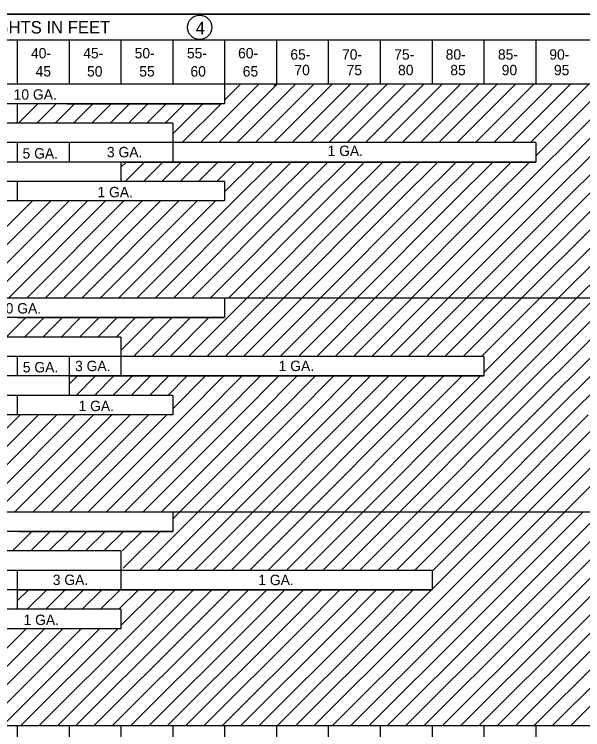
# Model space of a CAD drawing. Extents: x 1007 to 1035.5, y 1000.5 to 1021.5.
# Drawn here: x 1018.69 to 1029.66, y 1007.7 to 1021.5 of the extents above; entities that cross this region are included whole.
import ezdxf

# ---------------------------------------------------------------- set-up
doc = ezdxf.new("R2010")
doc.units = 0
for name, color, linetype in [('10', 7, 'Continuous'), ('11', 7, 'Continuous'), ('6', 7, 'Continuous')]:
    doc.layers.add(name, color=color, linetype=linetype)

msp = doc.modelspace()

# ---------------------------------------------------------------- linework, layer by layer
at = {"layer": '10'}
msp.add_line((1007, 1021.5), (1035.5, 1021.5), dxfattribs=at)
at = {"layer": '11'}
msp.add_line((1035.5, 1021.5), (1007, 1021.5), dxfattribs=at)
at = {"layer": '6'}
for p, q in [((1035.5, 1021), (1011, 1021)), ((1031.45, 1021), (1011, 1021)), ((1031.45, 1021), (1011, 1021)), ((1031.45, 1021), (1011, 1021)), ((1031.45, 1021), (1011, 1021)), ((1018.75, 1021), (1018.75, 1020.15)), ((1019.75, 1021), (1019.75, 1020.15)), ((1020.75, 1021), (1020.75, 1020.15)), ((1021.75, 1021), (1021.75, 1020.15)), ((1022.75, 1021), (1022.75, 1020.15)), ((1023.75, 1021), (1023.75, 1020.15)), ((1024.75, 1021), (1024.75, 1020.15)), ((1025.75, 1021), (1025.75, 1020.15)), ((1026.75, 1021), (1026.75, 1020.15)), ((1027.75, 1021), (1027.75, 1020.15)), ((1028.75, 1021), (1028.75, 1020.15)), ((1035.5, 1020.15), (1008, 1020.15)), ((1035.5, 1020.15), (1011, 1020.15)), ((1035.5, 1020.15), (1011, 1020.15)), ((1035.5, 1020.15), (1011, 1020.15)), ((1035.5, 1020.15), (1011, 1020.15)), ((1022.286, 1019.025), (1023.411, 1020.15)), ((1022.64, 1019.025), (1023.765, 1020.15)), ((1022.75, 1020.15), (1022.75, 1019.775)), ((1022.75, 1019.842), (1023.058, 1020.15)), ((1022.994, 1019.025), (1024.119, 1020.15)), ((1023.347, 1019.025), (1024.472, 1020.15)), ((1023.701, 1019.025), (1024.826, 1020.15)), ((1023.707, 1020.118), (1023.739, 1020.15)), ((1024.054, 1019.025), (1025.179, 1020.15)), ((1024.408, 1019.025), (1025.533, 1020.15)), ((1024.761, 1019.025), (1025.886, 1020.15)), ((1025.115, 1019.025), (1026.24, 1020.15)), ((1025.468, 1019.025), (1026.593, 1020.15)), ((1025.707, 1019.971), (1025.886, 1020.15)), ((1025.822, 1019.025), (1026.947, 1020.15)), ((1026.176, 1019.025), (1027.301, 1020.15)), ((1026.529, 1019.025), (1027.654, 1020.15)), ((1026.883, 1019.025), (1028.008, 1020.15)), ((1027.236, 1019.025), (1028.361, 1020.15)), ((1027.59, 1019.025), (1028.715, 1020.15)), ((1027.943, 1019.025), (1029.068, 1020.15)), ((1028.232, 1017.9), (1030.482, 1020.15)), ((1028.297, 1019.025), (1029.422, 1020.15)), ((1028.586, 1017.9), (1030.836, 1020.15)), ((1028.65, 1019.025), (1029.775, 1020.15)), ((1028.75, 1018.771), (1030.129, 1020.15)), ((1028.94, 1017.9), (1031.19, 1020.15)), ((1029.293, 1017.9), (1031.543, 1020.15)), ((1029.647, 1017.9), (1031.897, 1020.15)), ((1022.75, 1019.775), (1008, 1019.775)), ((1018.75, 1019.775), (1018.75, 1019.4)), ((1018.772, 1019.4), (1019.147, 1019.775)), ((1019.126, 1019.4), (1019.501, 1019.775)), ((1019.479, 1019.4), (1019.854, 1019.775)), ((1019.833, 1019.4), (1020.208, 1019.775)), ((1020.187, 1019.4), (1020.562, 1019.775)), ((1020.54, 1019.4), (1020.915, 1019.775)), ((1020.894, 1019.4), (1021.269, 1019.775)), ((1021.247, 1019.4), (1021.622, 1019.775)), ((1021.601, 1019.4), (1021.976, 1019.775)), ((1021.75, 1019.196), (1022.329, 1019.775)), ((1021.933, 1019.025), (1022.683, 1019.775)), ((1021.75, 1019.4), (1008, 1019.4)), ((1021.75, 1019.4), (1021.75, 1019.025)), ((1028.75, 1019.025), (1008, 1019.025)), ((1018.75, 1019.025), (1018.75, 1018.65)), ((1019.75, 1019.025), (1019.75, 1018.65)), ((1021.75, 1019.025), (1021.75, 1018.65)), ((1028.75, 1019.025), (1028.75, 1018.65)), ((1028.75, 1018.65), (1008, 1018.65)), ((1020.75, 1018.65), (1020.75, 1018.275)), ((1020.75, 1018.549), (1020.851, 1018.65)), ((1020.829, 1018.275), (1021.204, 1018.65)), ((1021.183, 1018.275), (1021.558, 1018.65)), ((1021.536, 1018.275), (1021.911, 1018.65)), ((1021.89, 1018.275), (1022.265, 1018.65)), ((1022.244, 1018.275), (1022.619, 1018.65)), ((1022.597, 1018.275), (1022.972, 1018.65)), ((1022.75, 1018.074), (1023.326, 1018.65)), ((1022.929, 1017.9), (1023.679, 1018.65)), ((1023.283, 1017.9), (1024.033, 1018.65)), ((1023.636, 1017.9), (1024.386, 1018.65)), ((1023.99, 1017.9), (1024.74, 1018.65)), ((1024.343, 1017.9), (1025.093, 1018.65)), ((1024.697, 1017.9), (1025.447, 1018.65)), ((1025.051, 1017.9), (1025.801, 1018.65)), ((1025.404, 1017.9), (1026.154, 1018.65)), ((1025.758, 1017.9), (1026.508, 1018.65)), ((1026.111, 1017.9), (1026.861, 1018.65)), ((1026.465, 1017.9), (1027.215, 1018.65)), ((1026.818, 1017.9), (1027.568, 1018.65)), ((1027.172, 1017.9), (1027.922, 1018.65)), ((1027.525, 1017.9), (1028.275, 1018.65)), ((1027.879, 1017.9), (1028.629, 1018.65)), ((1022.75, 1018.275), (1008, 1018.275)), ((1018.75, 1018.275), (1018.75, 1017.9)), ((1022.75, 1018.275), (1022.75, 1017.9)), ((1022.75, 1017.9), (1008, 1017.9)), ((1017.165, 1016.025), (1019.04, 1017.9)), ((1017.519, 1016.025), (1019.394, 1017.9)), ((1017.872, 1016.025), (1019.747, 1017.9)), ((1018.226, 1016.025), (1020.101, 1017.9)), ((1018.579, 1016.025), (1020.454, 1017.9)), ((1018.933, 1016.025), (1020.808, 1017.9)), ((1019.286, 1016.025), (1021.161, 1017.9)), ((1019.64, 1016.025), (1021.515, 1017.9)), ((1019.994, 1016.025), (1021.869, 1017.9)), ((1020.347, 1016.025), (1022.222, 1017.9)), ((1020.701, 1016.025), (1022.576, 1017.9)), ((1021.054, 1016.025), (1022.929, 1017.9)), ((1021.408, 1016.025), (1023.283, 1017.9)), ((1021.761, 1016.025), (1023.636, 1017.9)), ((1022.115, 1016.025), (1023.99, 1017.9)), ((1022.468, 1016.025), (1024.343, 1017.9)), ((1022.822, 1016.025), (1024.697, 1017.9)), ((1023.176, 1016.025), (1025.051, 1017.9)), ((1023.529, 1016.025), (1025.404, 1017.9)), ((1023.883, 1016.025), (1025.758, 1017.9)), ((1024.236, 1016.025), (1026.111, 1017.9)), ((1024.59, 1016.025), (1026.465, 1017.9)), ((1024.943, 1016.025), (1026.818, 1017.9)), ((1025.297, 1016.025), (1027.172, 1017.9)), ((1025.65, 1016.025), (1027.525, 1017.9)), ((1026.004, 1016.025), (1027.879, 1017.9)), ((1026.357, 1016.025), (1028.232, 1017.9)), ((1026.711, 1016.025), (1028.586, 1017.9)), ((1027.065, 1016.025), (1028.94, 1017.9)), ((1027.418, 1016.025), (1029.293, 1017.9)), ((1027.772, 1016.025), (1029.647, 1017.9)), ((1028.125, 1016.025), (1030, 1017.9)), ((1028.479, 1016.025), (1030.354, 1017.9)), ((1028.832, 1016.025), (1030.707, 1017.9)), ((1029.186, 1016.025), (1031.061, 1017.9)), ((1029.539, 1016.025), (1031.414, 1017.9)), ((1035.5, 1016.025), (1007, 1016.025)), ((1022.051, 1014.9), (1023.176, 1016.025)), ((1022.404, 1014.9), (1023.529, 1016.025)), ((1022.75, 1016.025), (1022.75, 1015.65)), ((1022.758, 1014.9), (1023.883, 1016.025)), ((1023.111, 1014.9), (1024.236, 1016.025)), ((1023.465, 1014.9), (1024.59, 1016.025)), ((1023.818, 1014.9), (1024.943, 1016.025)), ((1024.172, 1014.9), (1025.297, 1016.025)), ((1024.525, 1014.9), (1025.65, 1016.025)), ((1024.879, 1014.9), (1026.004, 1016.025)), ((1025.233, 1014.9), (1026.358, 1016.025)), ((1025.586, 1014.9), (1026.711, 1016.025)), ((1025.94, 1014.9), (1027.065, 1016.025)), ((1026.293, 1014.9), (1027.418, 1016.025)), ((1026.647, 1014.9), (1027.772, 1016.025)), ((1027, 1014.9), (1028.125, 1016.025)), ((1027.29, 1013.775), (1029.54, 1016.025)), ((1027.354, 1014.9), (1028.479, 1016.025)), ((1027.643, 1013.775), (1029.893, 1016.025)), ((1027.707, 1014.9), (1028.832, 1016.025)), ((1027.75, 1014.589), (1029.186, 1016.025)), ((1027.997, 1013.775), (1030.247, 1016.025)), ((1028.35, 1013.775), (1030.6, 1016.025)), ((1028.704, 1013.775), (1030.954, 1016.025)), ((1029.057, 1013.775), (1031.307, 1016.025)), ((1029.411, 1013.775), (1031.661, 1016.025)), ((1022.75, 1015.65), (1008, 1015.65)), ((1018.537, 1015.275), (1018.912, 1015.65)), ((1018.89, 1015.275), (1019.265, 1015.65)), ((1019.244, 1015.275), (1019.619, 1015.65)), ((1019.597, 1015.275), (1019.972, 1015.65)), ((1019.951, 1015.275), (1020.326, 1015.65)), ((1020.304, 1015.275), (1020.679, 1015.65)), ((1020.658, 1015.275), (1021.033, 1015.65)), ((1020.75, 1015.014), (1021.386, 1015.65)), ((1020.99, 1014.9), (1021.74, 1015.65)), ((1021.344, 1014.9), (1022.094, 1015.65)), ((1021.697, 1014.9), (1022.447, 1015.65)), ((1020.75, 1015.275), (1008, 1015.275)), ((1020.75, 1015.275), (1020.75, 1014.9)), ((1027.75, 1014.9), (1008, 1014.9)), ((1018.75, 1014.9), (1018.75, 1014.525)), ((1019.75, 1014.9), (1019.75, 1014.525)), ((1020.75, 1014.9), (1020.75, 1014.525)), ((1027.75, 1014.9), (1027.75, 1014.525)), ((1027.75, 1014.525), (1008, 1014.525)), ((1019.75, 1014.525), (1019.75, 1014.15)), ((1019.75, 1014.367), (1019.908, 1014.525)), ((1019.886, 1014.15), (1020.261, 1014.525)), ((1020.24, 1014.15), (1020.615, 1014.525)), ((1020.594, 1014.15), (1020.969, 1014.525)), ((1020.947, 1014.15), (1021.322, 1014.525)), ((1021.301, 1014.15), (1021.676, 1014.525)), ((1021.654, 1014.15), (1022.029, 1014.525)), ((1021.75, 1013.892), (1022.383, 1014.525)), ((1021.986, 1013.775), (1022.736, 1014.525)), ((1022.34, 1013.775), (1023.09, 1014.525)), ((1022.693, 1013.775), (1023.443, 1014.525)), ((1023.047, 1013.775), (1023.797, 1014.525)), ((1023.4, 1013.775), (1024.15, 1014.525)), ((1023.754, 1013.775), (1024.504, 1014.525)), ((1024.108, 1013.775), (1024.858, 1014.525)), ((1024.461, 1013.775), (1025.211, 1014.525)), ((1024.815, 1013.775), (1025.565, 1014.525)), ((1025.168, 1013.775), (1025.918, 1014.525)), ((1025.522, 1013.775), (1026.272, 1014.525)), ((1025.875, 1013.775), (1026.625, 1014.525)), ((1026.229, 1013.775), (1026.979, 1014.525)), ((1026.582, 1013.775), (1027.332, 1014.525)), ((1026.936, 1013.775), (1027.686, 1014.525)), ((1021.75, 1014.15), (1008, 1014.15)), ((1018.75, 1014.15), (1018.75, 1013.775)), ((1021.75, 1014.15), (1021.75, 1013.775)), ((1021.75, 1013.775), (1008, 1013.775)), ((1016.929, 1011.9), (1018.804, 1013.775)), ((1017.283, 1011.9), (1019.158, 1013.775)), ((1017.636, 1011.9), (1019.511, 1013.775)), ((1017.99, 1011.9), (1019.865, 1013.775)), ((1018.344, 1011.9), (1020.219, 1013.775)), ((1018.697, 1011.9), (1020.572, 1013.775)), ((1019.051, 1011.9), (1020.926, 1013.775)), ((1019.404, 1011.9), (1021.279, 1013.775)), ((1019.758, 1011.9), (1021.633, 1013.775)), ((1020.111, 1011.9), (1021.986, 1013.775)), ((1020.465, 1011.9), (1022.34, 1013.775)), ((1020.818, 1011.9), (1022.693, 1013.775)), ((1021.172, 1011.9), (1023.047, 1013.775)), ((1021.525, 1011.9), (1023.4, 1013.775)), ((1021.75, 1011.771), (1023.754, 1013.775)), ((1022.233, 1011.9), (1024.108, 1013.775)), ((1022.586, 1011.9), (1024.461, 1013.775)), ((1022.94, 1011.9), (1024.815, 1013.775)), ((1023.293, 1011.9), (1025.168, 1013.775)), ((1023.647, 1011.9), (1025.522, 1013.775)), ((1024, 1011.9), (1025.875, 1013.775)), ((1024.354, 1011.9), (1026.229, 1013.775)), ((1024.707, 1011.9), (1026.582, 1013.775)), ((1025.061, 1011.9), (1026.936, 1013.775)), ((1025.415, 1011.9), (1027.29, 1013.775)), ((1025.768, 1011.9), (1027.643, 1013.775)), ((1026.122, 1011.9), (1027.997, 1013.775)), ((1026.475, 1011.9), (1028.35, 1013.775)), ((1026.829, 1011.9), (1028.704, 1013.775)), ((1027.182, 1011.9), (1029.057, 1013.775)), ((1027.536, 1011.9), (1029.411, 1013.775)), ((1027.889, 1011.9), (1029.764, 1013.775)), ((1028.243, 1011.9), (1030.118, 1013.775)), ((1028.597, 1011.9), (1030.472, 1013.775)), ((1028.95, 1011.9), (1030.825, 1013.775)), ((1029.304, 1011.9), (1031.179, 1013.775)), ((1035.5, 1011.9), (1007, 1011.9)), ((1021.107, 1010.775), (1022.232, 1011.9)), ((1021.461, 1010.775), (1022.586, 1011.9)), ((1021.75, 1011.9), (1021.75, 1011.525)), ((1021.814, 1010.775), (1022.939, 1011.9)), ((1022.168, 1010.775), (1023.293, 1011.9)), ((1022.522, 1010.775), (1023.647, 1011.9)), ((1022.875, 1010.775), (1024, 1011.9)), ((1023.229, 1010.775), (1024.354, 1011.9)), ((1023.582, 1010.775), (1024.707, 1011.9)), ((1023.936, 1010.775), (1025.061, 1011.9)), ((1024.289, 1010.775), (1025.414, 1011.9)), ((1024.643, 1010.775), (1025.768, 1011.9)), ((1024.996, 1010.775), (1026.121, 1011.9)), ((1025.35, 1010.775), (1026.475, 1011.9)), ((1025.704, 1010.775), (1026.829, 1011.9)), ((1026.057, 1010.775), (1027.182, 1011.9)), ((1026.346, 1009.65), (1028.596, 1011.9)), ((1026.411, 1010.775), (1027.536, 1011.9)), ((1026.7, 1009.65), (1028.95, 1011.9)), ((1026.743, 1010.4), (1028.243, 1011.9)), ((1026.75, 1010.761), (1027.889, 1011.9)), ((1027.053, 1009.65), (1029.303, 1011.9)), ((1027.407, 1009.65), (1029.657, 1011.9)), ((1027.761, 1009.65), (1030.011, 1011.9)), ((1028.114, 1009.65), (1030.364, 1011.9)), ((1028.468, 1009.65), (1030.718, 1011.9)), ((1028.821, 1009.65), (1031.071, 1011.9)), ((1029.175, 1009.65), (1031.425, 1011.9)), ((1029.528, 1009.65), (1031.778, 1011.9)), ((1021.75, 1011.525), (1008, 1011.525)), ((1018.654, 1011.15), (1019.029, 1011.525)), ((1019.008, 1011.15), (1019.383, 1011.525)), ((1019.361, 1011.15), (1019.736, 1011.525)), ((1019.715, 1011.15), (1020.09, 1011.525)), ((1020.068, 1011.15), (1020.443, 1011.525)), ((1020.422, 1011.15), (1020.797, 1011.525)), ((1020.775, 1011.15), (1021.15, 1011.525)), ((1020.793, 1010.814), (1021.504, 1011.525)), ((1020.75, 1011.15), (1008, 1011.15)), ((1020.75, 1011.15), (1020.75, 1010.775)), ((1026.75, 1010.775), (1008, 1010.775)), ((1018.75, 1010.775), (1018.75, 1010.4)), ((1020.75, 1010.775), (1020.75, 1010.4)), ((1026.75, 1010.775), (1026.75, 1010.4)), ((1026.75, 1010.4), (1008, 1010.4)), ((1018.75, 1010.4), (1018.75, 1010.025)), ((1018.75, 1010.185), (1018.965, 1010.4)), ((1018.943, 1010.025), (1019.318, 1010.4)), ((1019.297, 1010.025), (1019.672, 1010.4)), ((1019.65, 1010.025), (1020.025, 1010.4)), ((1020.004, 1010.025), (1020.379, 1010.4)), ((1020.357, 1010.025), (1020.732, 1010.4)), ((1020.711, 1010.025), (1021.086, 1010.4)), ((1020.75, 1009.711), (1021.439, 1010.4)), ((1021.043, 1009.65), (1021.793, 1010.4)), ((1021.397, 1009.65), (1022.147, 1010.4)), ((1021.75, 1009.65), (1022.5, 1010.4)), ((1022.104, 1009.65), (1022.854, 1010.4)), ((1022.457, 1009.65), (1023.207, 1010.4)), ((1022.811, 1009.65), (1023.561, 1010.4)), ((1023.164, 1009.65), (1023.914, 1010.4)), ((1023.518, 1009.65), (1024.268, 1010.4)), ((1023.871, 1009.65), (1024.621, 1010.4)), ((1024.225, 1009.65), (1024.975, 1010.4)), ((1024.579, 1009.65), (1025.329, 1010.4)), ((1024.932, 1009.65), (1025.682, 1010.4)), ((1025.286, 1009.65), (1026.036, 1010.4)), ((1025.639, 1009.65), (1026.389, 1010.4)), ((1025.993, 1009.65), (1026.743, 1010.4)), ((1020.75, 1010.025), (1008, 1010.025)), ((1020.75, 1010.025), (1020.75, 1009.65)), ((1020.75, 1009.65), (1008, 1009.65)), ((1017.047, 1007.775), (1018.922, 1009.65)), ((1017.4, 1007.775), (1019.275, 1009.65)), ((1017.754, 1007.775), (1019.629, 1009.65)), ((1018.107, 1007.775), (1019.982, 1009.65)), ((1018.461, 1007.775), (1020.336, 1009.65)), ((1018.814, 1007.775), (1020.689, 1009.65)), ((1019.168, 1007.775), (1021.043, 1009.65)), ((1019.522, 1007.775), (1021.397, 1009.65)), ((1019.875, 1007.775), (1021.75, 1009.65)), ((1020.229, 1007.775), (1022.104, 1009.65)), ((1020.582, 1007.775), (1022.457, 1009.65)), ((1020.936, 1007.775), (1022.811, 1009.65)), ((1021.289, 1007.775), (1023.164, 1009.65)), ((1021.643, 1007.775), (1023.518, 1009.65)), ((1021.996, 1007.775), (1023.871, 1009.65)), ((1022.35, 1007.775), (1024.225, 1009.65)), ((1022.704, 1007.775), (1024.579, 1009.65)), ((1023.057, 1007.775), (1024.932, 1009.65)), ((1023.411, 1007.775), (1025.286, 1009.65)), ((1023.764, 1007.775), (1025.639, 1009.65)), ((1024.118, 1007.775), (1025.993, 1009.65)), ((1024.471, 1007.775), (1026.346, 1009.65)), ((1024.825, 1007.775), (1026.7, 1009.65)), ((1025.178, 1007.775), (1027.053, 1009.65)), ((1025.532, 1007.775), (1027.407, 1009.65)), ((1025.886, 1007.775), (1027.761, 1009.65)), ((1026.239, 1007.775), (1028.114, 1009.65)), ((1026.593, 1007.775), (1028.468, 1009.65)), ((1026.946, 1007.775), (1028.821, 1009.65)), ((1027.3, 1007.775), (1029.175, 1009.65)), ((1027.653, 1007.775), (1029.528, 1009.65)), ((1028.007, 1007.775), (1029.882, 1009.65)), ((1028.36, 1007.775), (1030.235, 1009.65)), ((1028.714, 1007.775), (1030.589, 1009.65)), ((1029.068, 1007.775), (1030.943, 1009.65)), ((1029.421, 1007.775), (1031.296, 1009.65)), ((1035.5, 1007.775), (1007, 1007.775)), ((1035.5, 1007.775), (1011.043, 1007.775)), ((1035.5, 1007.775), (1011.043, 1007.775)), ((1035.5, 1007.775), (1011.043, 1007.775)), ((1035.5, 1007.775), (1011.043, 1007.775)), ((1018.75, 1007.775), (1018.75, 1006.925)), ((1019.75, 1007.775), (1019.75, 1006.925)), ((1020.75, 1007.775), (1020.75, 1006.925)), ((1021.75, 1007.775), (1021.75, 1006.925)), ((1022.75, 1007.775), (1022.75, 1006.925)), ((1023.75, 1007.775), (1023.75, 1006.925)), ((1024.75, 1007.775), (1024.75, 1006.925)), ((1025.75, 1007.775), (1025.75, 1006.925)), ((1026.75, 1007.775), (1026.75, 1006.925)), ((1027.75, 1007.775), (1027.75, 1006.925)), ((1028.75, 1007.775), (1028.75, 1006.925))]:
    msp.add_line(p, q, dxfattribs=at)
for points in [[(1019.707, 1019.775), (1022.664, 1019.775)], [(1020.793, 1018.65), (1028.75, 1018.65)], [(1018.75, 1015.65), (1022.75, 1015.65)], [(1019.75, 1014.525), (1027.75, 1014.525), (1027.75, 1014.525)], [(1018.793, 1011.525), (1021.75, 1011.525)], [(1018.75, 1010.4), (1026.75, 1010.4), (1026.75, 1010.4)]]:
    msp.add_lwpolyline(points, dxfattribs=at)
msp.add_circle((1022.268, 1021.249), 0.233, dxfattribs=at)

# ---------------------------------------------------------------- texts
for s, height, p in [('CIRCULAR PIPE COVER HEIGHTS IN FEET', 0.24, (1014.015, 1021.13)), ('4', 0.24, (1022.191, 1021.116)), ('40-', 0.2, (1019.014, 1020.65)), ('45-', 0.2, (1020.022, 1020.65)), ('50-', 0.2, (1021.014, 1020.65)), ('55-', 0.2, (1022.022, 1020.65)), ('60-', 0.2, (1023.009, 1020.65)), ('65-', 0.2, (1024.017, 1020.625)), ('70-', 0.2, (1025.014, 1020.625)), ('75-', 0.2, (1026.022, 1020.625)), ('80-', 0.2, (1027.014, 1020.625)), ('85-', 0.2, (1028.022, 1020.625)), ('90-', 0.2, (1029.014, 1020.625)), ('45', 0.2, (1019.103, 1020.3)), ('50', 0.2, (1020.095, 1020.3)), ('55', 0.2, (1021.103, 1020.3)), ('60', 0.2, (1022.09, 1020.3)), ('65', 0.2, (1023.099, 1020.3)), ('70', 0.2, (1024.095, 1020.325)), ('75', 0.2, (1025.103, 1020.325)), ('80', 0.2, (1026.095, 1020.325)), ('85', 0.2, (1027.103, 1020.325)), ('90', 0.2, (1028.095, 1020.325)), ('95', 0.2, (1029.103, 1020.325)), ('10 GA.', 0.2, (1018.679, 1019.854)), ('5 GA.', 0.2, (1018.851, 1018.718)), ('3 GA.', 0.2, (1020.479, 1018.742)), ('1 GA.', 0.2, (1024.736, 1018.767)), ('1 GA.', 0.2, (1020.296, 1017.971)), ('10 GA.', 0.2, (1018.376, 1015.729)), ('5 GA.', 0.2, (1018.856, 1014.593)), ('3 GA.', 0.2, (1019.864, 1014.617)), ('1 GA.', 0.2, (1023.792, 1014.618)), ('1 GA.', 0.2, (1019.931, 1013.846)), ('3 GA.', 0.2, (1019.434, 1010.492)), ('1 GA.', 0.2, (1023.398, 1010.49)), ('1 GA.', 0.2, (1018.87, 1009.721))]:
    msp.add_text(s, height=height, dxfattribs=at).set_placement(p)

doc.saveas('drawing.dxf')
